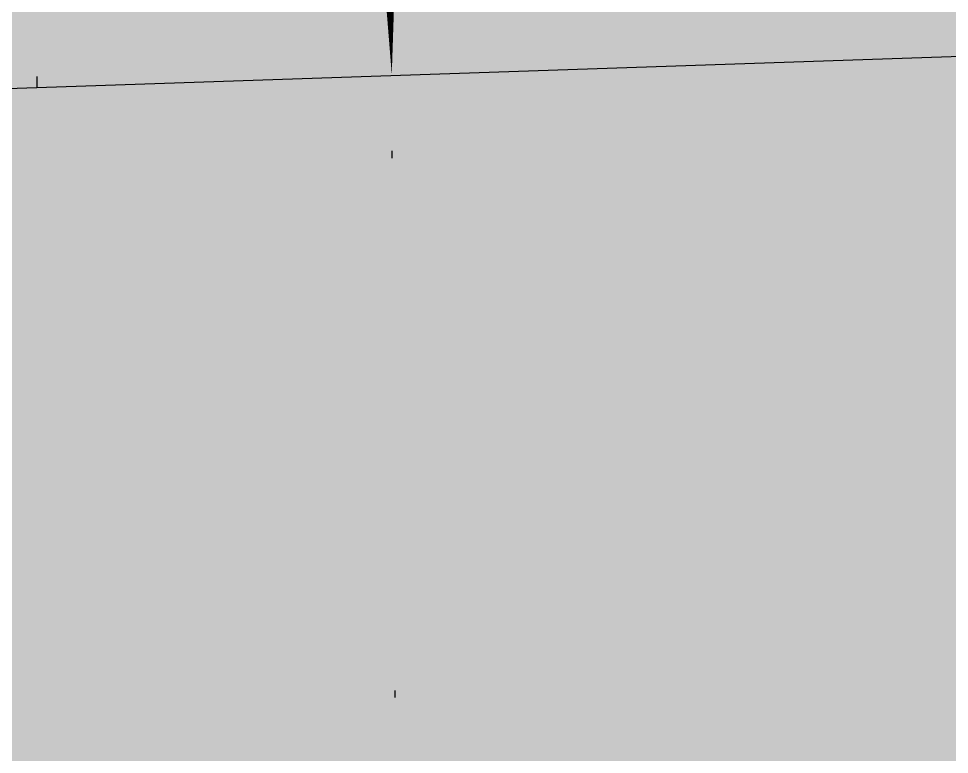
# Model space of a CAD drawing. Extents: x 88833 to 97610, y 5963373 to 5974710.
# Drawn here: x 95580.35 to 95593.46, y 5964469.64 to 5964480.01 of the extents above; entities that cross this region are included whole.
import ezdxf

# ---------------------------------------------------------------- set-up
doc = ezdxf.new("R2010")
doc.units = 0
doc.header["$LTSCALE"] = 5
doc.linetypes.add('COOP2', pattern=[10, 5, -1, 0, -1, 0, -1, 0, -1, 0, -1])
for name, color, linetype in [('P-APEX RECON PAY ITEMS-1000', 240, 'Continuous'), ('P-APEX RECON-10m BUFFER', 51, 'COOP2'), ('P-APEX RECON-URBAN', 30, 'COOP2')]:
    doc.layers.add(name, color=color, linetype=linetype)
doc.layers.add('P-APEX RECON-TO BE DRILLED-H', color=7, linetype='Continuous', true_color=0xffafe1)
doc.styles.add('80', font='ARIALN.TTF', dxfattribs={"height": 10})

# ---------------------------------------------------------------- blocks, each defined once
blk = doc.blocks.new('*U917')
at = {"color": 240, "flags": 128}
blk.add_lwpolyline([(2.103, -88.257, 0, 10, 0), (0, 0, 5, 5, 0)], format="xyseb", dxfattribs=at)
at = {"color": 4, "style": '80'}
blk.add_attdef('OTHER_001', (-14.696, -5.003), '', height=10, dxfattribs=at)

msp = doc.modelspace()

# ---------------------------------------------------------------- hatches: boundary and pattern name
at = {"layer": 'P-APEX RECON-10m BUFFER', "transparency": 33554687}
h = msp.add_hatch(color=256, dxfattribs=at)
h.dxf.hatch_style = 1
h.paths.add_polyline_path([(94839.164, 5964300.866), (95460.443, 5964314.215), (95460.353, 5964311.378), (95460.442, 5964309.307), (95470.434, 5964309.522), (95470.352, 5964311.435), (95470.63, 5964320.185), (95472.48, 5964323.297), (95472.963, 5964333.81), (95471.065, 5964333.874), (95471.419, 5964345.04), (95473.475, 5964344.945), (95473.709, 5964350.017), (95474.394, 5964364.908), (95472.054, 5964365.016), (95473.832, 5964420.972), (95475.486, 5964470.47), (95575.74, 5964473.871), (95575.856, 5964468.979), (95580.67, 5964469.093), (95580.747, 5964455.407), (95590.74, 5964455.349), (95590.661, 5964469.328), (95595.834, 5964469.45), (95595.714, 5964474.548), (95610.318, 5964475.043), (95610.433, 5964470.152), (95630.412, 5964470.623), (95630.294, 5964475.618), (95630.058, 5964485.607), (95629.941, 5964490.602), (95624.973, 5964490.485), (95623.708, 5964551.127), (95636.676, 5964551.454), (95636.571, 5964556.449), (95623.604, 5964556.122), (95621.833, 5964640.986), (95626.828, 5964641.09), (95626.725, 5964646.035), (95634.69, 5964646.162), (95634.48, 5964656.152), (95626.516, 5964656.025), (95626.411, 5964661.07), (95621.416, 5964660.965), (95620.291, 5964714.908), (95610.3, 5964714.708), (95611.426, 5964660.757), (95606.431, 5964660.653), (95606.848, 5964640.673), (95611.843, 5964640.777), (95614.984, 5964490.249), (95609.962, 5964490.131), (95610.082, 5964485.033), (95595.479, 5964484.538), (95595.363, 5964489.429), (95575.385, 5964488.958), (95575.505, 5964483.86), (95465.811, 5964480.14), (95463.846, 5964421.297), (95462.072, 5964365.475), (95454.431, 5964365.827), (95453.512, 5964345.864), (95461.437, 5964345.499), (95461.078, 5964334.208), (95455.967, 5964334.379), (95455.62, 5964324.106), (94838.842, 5964310.854)])
at = {"layer": 'P-APEX RECON-TO BE DRILLED-H', "transparency": 33554687}
h = msp.add_hatch(color=256, dxfattribs=at)
h.dxf.hatch_style = 1
h.paths.add_polyline_path([(95592.728, 5964362.015), (95591.454, 5964354.071), (95591.16, 5964349.836), (95581.192, 5964350.526), (95581.516, 5964355.209), (95582.708, 5964362.64), (95580.989, 5964412.52), (95580.747, 5964455.407), (95580.614, 5964479.188), (95585.609, 5964479.217), (95590.605, 5964479.245), (95590.979, 5964412.964), (95591.158, 5964407.546)])

# ---------------------------------------------------------------- linework, layer by layer
at = {"layer": 'P-APEX RECON-URBAN', "ltscale": 1.5, "flags": 128}
for points in [[(95604.664, 5963883.775), (95600.688, 5963884.065), (95571.901, 5963891.318), (95550.768, 5963922.089), (95550.576, 5963922.388), (95478.967, 5963996.096), (95465.352, 5964311.406), (95468.839, 5964421.135), (95470.649, 5964475.305), (95620.187, 5964480.377), (95611.989, 5964873.285), (95529.082, 5964871.565), (95526.625, 5964991.535), (95665.381, 5964994.31), (95662.79, 5965117.145), (95662.114, 5965146.983), (95828.828, 5965237.722), (95821.659, 5965434.392), (95656.094, 5965431.226), (95637.653, 5966315.61), (95636.831, 5966360.608), (95631.163, 5966670.767), (95630.418, 5966710.155), (95629.286, 5966773.514), (95573.296, 5966772.481), (95562.209, 5967247.76), (95558.533, 5967405.315), (95555.954, 5967515.885), (95553.815, 5967607.121), (95550.488, 5967748.44), (95549.548, 5967788.356), (95547.114, 5967891.755), (95538.108, 5967891.507), (95535.601, 5967998.025), (95514.647, 5968047.887), (95530.424, 5968091.293), (95528.948, 5968153.973), (95524.05, 5968359.55), (95523.447, 5968384.548), (95600.52, 5968386.516), (95597.793, 5968513.781), (95647.557, 5968535.504), (95594.679, 5968659.067), (95594.153, 5968683.607), (95593.146, 5968730.564), (95586.83, 5969025.233), (95585.973, 5969065.243), (95584.576, 5969130.419), (95583.347, 5969187.024), (95576.228, 5969512.869), (95575.431, 5969547.888), (95567.508, 5969905.416), (95562.187, 5969910.496)], [(95580.614, 5964479.035), (95580.614, 5964479.188)], [(95586.176, 5964350.181), (95586.485, 5964354.64), (95587.718, 5964362.328), (95585.985, 5964412.62), (95585.609, 5964479.217)]]:
    msp.add_lwpolyline(points, dxfattribs=at)

# ---------------------------------------------------------------- block references
at = {"layer": 'P-APEX RECON PAY ITEMS-1000', "xscale": 0.2, "yscale": 0.2, "zscale": 0.2}
msp.add_blockref('*U917', (95585.189, 5964496.868), dxfattribs=at)

doc.saveas('drawing.dxf')
